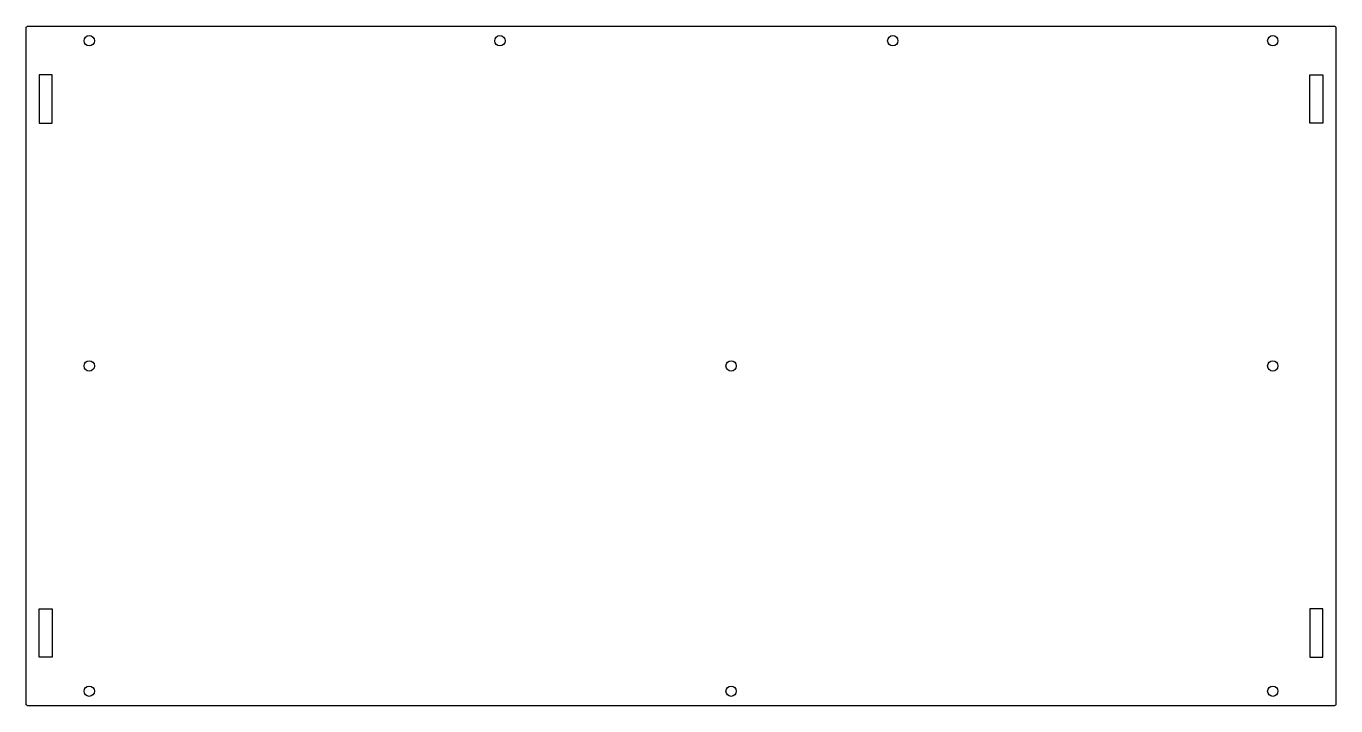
# Model space of a CAD drawing. Header units: millimetres. Extents: x 431 to 836, y 271 to 481.
import ezdxf

# ---------------------------------------------------------------- set-up
doc = ezdxf.new("R2010")
doc.units = ezdxf.units.MM

msp = doc.modelspace()

# ---------------------------------------------------------------- linework, layer by layer
msp.add_lwpolyline([(446.6, 271.19), (431.6, 271.19, -0.414214), (431.1, 271.69), (431.1, 480.69, -0.414214), (431.6, 481.19), (446.6, 481.19), (820.6, 481.19), (835.6, 481.19, -0.414214), (836.1, 480.69), (836.1, 271.69, -0.414214), (835.6, 271.19), (820.6, 271.19)], format="xyb", close=True)
for points in [[(435.1, 466.19), (435.1, 451.19), (439.1, 451.19), (439.1, 466.19)], [(832.1, 466.19), (832.1, 451.19), (828.1, 451.19), (828.1, 466.19)], [(435.1, 286.19), (435.1, 301.19), (439.1, 301.19), (439.1, 286.19)], [(832.1, 286.19), (832.1, 301.19), (828.1, 301.19), (828.1, 286.19)]]:
    msp.add_lwpolyline(points, close=True)
for centre in [(450.6, 476.69), (577.6, 476.69), (699.1, 476.69), (816.6, 476.69), (450.6, 376.19), (649.1, 376.19), (816.6, 376.19), (450.6, 275.69), (649.1, 275.69), (816.6, 275.69)]:
    msp.add_circle(centre, 1.6)

doc.saveas('drawing.dxf')
